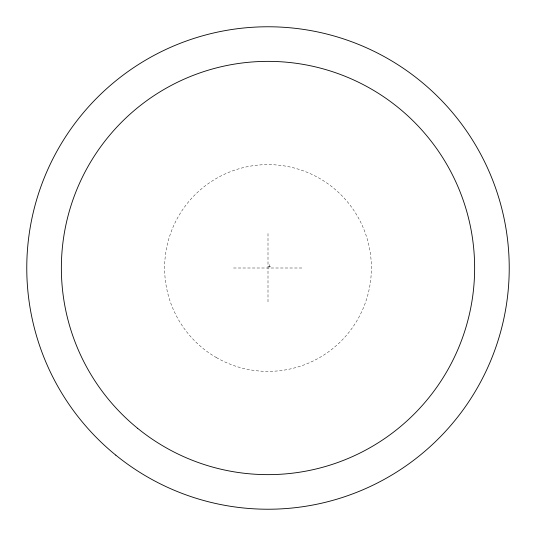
<?xml version="1.0" encoding="UTF-8"?>
<svg xmlns="http://www.w3.org/2000/svg" width="536" height="536" viewBox="0 0 536 536"><rect width="100%" height="100%" fill="white"/><g stroke="black" fill="none" stroke-linecap="round" stroke-linejoin="round"><path stroke-width="0.4" stroke-dasharray="2.68 2.01" d="M268 266.278L271.444 266.278M233.542 268L302.458 268M269.722 264.556L269.722 268M268 233.542L268 302.458M216.31 357.532A103.381 103.381 0 0 0 371.381 268A103.381 103.381 0 0 0 216.31 178.468A103.381 103.381 0 0 0 216.31 357.532"/><path stroke-width="0.8" d="M137.618 428.311A206.635 206.635 0 0 0 472.022 300.756A206.635 206.635 0 0 0 194.36 74.933A206.635 206.635 0 0 0 137.618 428.311M115.789 455.144A241.227 241.227 0 0 0 506.178 306.244A241.227 241.227 0 0 0 182.032 42.612A241.227 241.227 0 0 0 115.789 455.144"/></g></svg>
